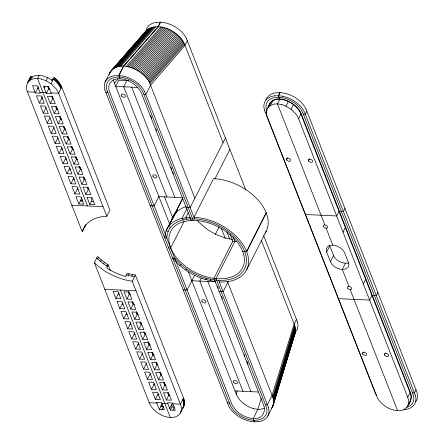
<?xml version="1.0" encoding="UTF-8"?>
<svg xmlns="http://www.w3.org/2000/svg" width="444" height="444" viewBox="0 0 444 444"><rect width="100%" height="100%" fill="white"/><g stroke="black" fill="none" stroke-linecap="round" stroke-linejoin="round"><path stroke-width="0.67" d="M180.175 413.286C182.706 409.257 185.07 404.251 182.767 399.55L183.55 398.007L135.365 275.002L127.262 273.36L125.696 276.446L123.698 275.902A45.233 28.649 26.9 0 1 109.324 269.658L106.704 268.059L108.275 264.968L101.304 259.945L97.486 256.471L94.35 262.648L149.217 402.73A21.523 13.631 26.9 0 0 151.82 407.298C156.249 413.003 163.059 417.049 170.329 417.532A15.812 10.012 26.9 0 0 174.181 417.243C178.249 416.589 181.629 412.881 181.357 408.669A21.523 13.631 26.9 0 0 180.408 404.184L132.229 281.18L135.365 275.002M182.551 408.647C184.676 405.527 185.087 401.47 183.55 398.007M89.81 204.462L86.963 197.192L91.963 197.425L94.811 204.695L89.81 204.462L91.381 201.371L91.531 198.207M170.341 410.051L167.493 402.78L172.494 403.013L175.341 410.284L170.341 410.051L171.911 406.959L172.061 403.796L169.708 408.43M271.417 408.38C274.17 405.339 274.253 400.743 272.744 397.103L227.811 282.406M294.816 334.199L295.621 330.475L294.627 325.291L261.327 240.282M28.943 81.008L30.791 76.507L32.406 77.511M268.492 106.321C272.816 92.247 292.835 100.832 298.668 109.435A21.956 13.908 26.9 0 1 301.326 114.102L410.461 392.712A21.956 13.908 26.9 0 1 411.427 397.302L410.589 401.321L408.68 403.84M30.003 78.061L26.99 84.099L26.479 87.307A21.523 13.631 26.9 0 0 27.423 91.797L82.295 231.879L82.534 230.952A45.233 28.649 26.9 0 1 104.29 216.406L106.799 216.256L109.934 210.068L61.355 86.142L58.453 81.618L54.246 77.6L51.626 80.259M82.295 231.879L85.359 225.158M109.169 74.598C116.622 56.993 144.838 70.013 149.928 83.577L194.861 198.274M253.552 408.608C247.791 407.043 242.552 403.552 238.911 398.817A21.956 13.908 26.9 0 1 236.252 394.15L237.251 390.853M261.3 398.09L257.886 409.29L253.18 418.559L254.579 421.8L258.23 421.667M272.744 397.103L294.627 325.291M273.11 398.146L294.994 326.334M273.399 399.206L295.288 327.394M273.598 400.249L295.488 328.438M273.709 401.282L295.599 329.47M273.732 402.286L295.621 330.475M272.511 406.848L294.4 335.037M273.665 403.269L295.554 331.457M295.399 332.406L272.932 406.016L267.81 416.122M269.07 105.694C270.163 101.01 275.413 98.895 279.82 99.284A15.812 10.012 26.9 0 1 284.043 99.95C289.671 101.482 294.777 104.895 298.329 109.524A21.523 13.631 26.9 0 1 300.927 114.086L410.062 392.69A21.523 13.631 26.9 0 1 411.005 397.175C410.611 404.096 405.35 411.771 397.624 410.678C390.354 410.189 383.544 406.143 379.115 400.438A21.523 13.631 26.9 0 1 376.518 395.876L267.382 117.272A21.523 13.631 26.9 0 1 266.439 112.782L266.949 109.574L269.969 103.535M171.306 220.252L170.363 222.549L174.442 214.075L177.434 209.762L174.298 215.945L171.306 220.252L174.442 214.075M219.308 281.973A44.789 28.366 26.9 0 0 247.574 254.29L246.648 251.543L244.622 251.382A42.546 26.951 26.9 0 0 194.589 218.87L188.178 219.031L182.323 220.119A42.546 26.951 26.9 0 0 171.251 226.623L170.513 227.567A31.757 20.113 26.9 0 0 168.165 231.596L167.111 235.015L166.816 238.173L164.718 237.596L165.662 231.818L170.846 221.378M30.791 76.507L29.104 80.22M54.246 77.6L51.11 83.788L56.016 88.683A21.523 13.631 26.9 0 1 58.614 93.246L106.799 216.256M29.337 79.459L30.425 77.189M51.016 92.896L58.614 93.246L60.967 88.611L58.364 84.049L54.384 79.892L55.167 78.344M55.272 80.669L56.055 79.121M56.122 81.474L56.904 79.926M56.921 82.312L57.703 80.764M57.67 83.167L58.453 81.618M58.364 84.049L59.152 82.501M59.008 84.943L59.79 83.394M59.59 85.853L60.373 84.305M60.112 86.769L60.895 85.22M60.573 87.69L61.355 86.142M60.967 88.611L61.749 87.063M84.887 226.318L85.67 224.769L84.643 227.239M35.337 92.963L32.495 85.698L37.49 85.931L40.337 93.196L35.337 92.963L38.478 86.78M44.123 87.829L45.005 86.086M39.294 103.052L36.447 95.787L41.442 96.021L44.289 103.285L39.294 103.052L42.43 96.87M46.337 93.479L43.49 86.208L48.49 86.441L51.338 93.706L46.337 93.479L48.69 88.839L47.708 86.33M43.246 113.142L40.398 105.877L45.393 106.11L48.241 113.375L43.246 113.142L46.12 107.476M50.289 103.563L47.441 96.298L52.442 96.531L55.289 103.796L50.289 103.563L52.642 98.929L51.454 95.904M47.197 123.232L44.35 115.967L49.351 116.2L52.198 123.465L47.197 123.232L50.072 117.566M54.24 113.653L51.393 106.388L56.394 106.621L59.241 113.886L54.24 113.653L56.593 109.019L55.644 106.599M51.149 133.322L48.302 126.057L53.302 126.29L56.149 133.555L51.149 133.322L54.024 127.656M58.192 123.743L55.345 116.478L60.345 116.711L63.192 123.976L58.192 123.743L60.545 119.109L59.596 116.689M55.1 143.412L52.253 136.147L57.254 136.375L60.101 143.645L55.1 143.412L57.975 137.745M62.143 133.833L59.302 126.568L64.297 126.801L67.144 134.066L62.143 133.833L64.497 129.198L63.314 126.168M59.052 153.502L56.205 146.231L61.205 146.464L64.053 153.735L59.052 153.502L61.927 147.835M66.1 143.923L63.253 136.658L68.248 136.891L71.096 144.156L66.1 143.923L68.448 139.288L67.266 136.258M63.004 163.592L60.156 156.321L65.157 156.554L68.004 163.825L63.004 163.592L65.879 157.925M105.045 82.079L110.168 71.967L111.988 69.891M70.052 154.013L67.205 146.748L72.2 146.981L75.047 154.246L70.052 154.013L72.4 149.378L71.451 146.953M66.955 173.682L64.108 166.411L69.109 166.644L71.956 173.915L66.955 173.682L69.83 168.015M74.004 164.102L71.157 156.837L76.157 157.071L78.999 164.336L74.004 164.102L76.357 159.468L75.408 157.043M70.907 183.772L68.065 176.501L73.06 176.734L75.907 184.005L70.907 183.772L74.048 177.589M77.955 174.192L75.108 166.927L80.109 167.16L82.956 174.425L77.955 174.192L80.308 169.558L79.121 166.528M126.84 80.608L123.704 86.785L166.866 196.97M186.341 38.439A22.577 14.297 26.9 0 0 164.469 22.661L160.312 22.2L157.959 26.834L123.399 66.289L118.692 75.563L120.091 78.799C127.539 79.298 134.526 83.428 139.066 89.272A21.956 13.908 26.9 0 1 141.725 93.939L191.303 220.507M160.578 22.211L158.225 26.851L123.665 66.3L118.959 75.574L119.458 77.184M74.864 193.862L72.017 186.591L77.012 186.824L79.859 194.095L74.864 193.862L78 187.679M81.907 184.282L79.06 177.017L84.06 177.25L86.907 184.515L81.907 184.282L84.26 179.648L83.311 177.223M78.816 203.951L75.968 196.681L80.963 196.914L83.811 204.185L78.816 203.951L81.951 197.769M81.641 201.243L82.268 200.005M85.859 194.372L83.011 187.107L88.012 187.335L90.859 194.605L85.859 194.372L88.212 189.738L87.263 187.313M187.346 40.765L184.993 45.399L150.572 85.22L145.871 94.494L143.867 94.4M115.873 298.551L113.026 291.286L118.021 291.519L120.868 298.784L115.873 298.551L118.748 292.885M119.825 308.641L116.977 301.376L121.978 301.609L124.82 308.874L119.825 308.641L122.699 302.975M126.867 299.067L124.02 291.797L129.021 292.03L131.868 299.295L126.867 299.067L129.221 294.428L128.238 291.919M172.549 218.115L182.645 198.118M173.315 217.138L168.615 226.407A33.439 21.179 26.9 0 0 166.139 230.652L168.165 231.596M176.451 210.956L182.95 198.146M123.776 318.731L120.929 311.466L125.93 311.699L128.777 318.964L123.776 318.731L126.651 313.064M130.819 309.152L127.972 301.887L132.972 302.12L135.82 309.385L130.819 309.152L133.172 304.517L131.985 301.493M127.728 328.821L124.881 321.556L129.881 321.789L132.728 329.054L127.728 328.821L130.863 322.638M225.435 138.006L190.154 207.548L186.153 207.359M188.328 212.67L185.82 217.616L186.874 219.219M184.016 221.567L170.64 247.935L168.642 247.841M134.771 319.242L131.924 311.977L136.924 312.21L139.771 319.475L134.771 319.242L137.124 314.607L136.175 312.188M131.679 338.911L128.832 331.646L133.833 331.879L136.68 339.144L131.679 338.911L134.815 332.728M214.846 179.071L229.898 149.4M138.728 329.331L135.881 322.067L140.876 322.3L143.723 329.565L138.728 329.331L141.075 324.697L140.126 322.277M135.631 349.001L132.784 341.736L137.784 341.963L140.631 349.234L135.631 349.001L138.767 342.818M142.679 339.421L139.832 332.156L144.827 332.389L147.674 339.654L142.679 339.421L145.027 334.787L143.845 331.757M139.583 359.091L136.735 351.82L141.736 352.053L144.583 359.324L139.583 359.091L142.457 353.424M146.631 349.511L143.784 342.246L148.784 342.479L151.626 349.744L146.631 349.511L148.984 344.877L147.797 341.847M267.621 108.17L270.407 105.444L272.76 100.805M305.888 108.869A22.577 14.297 26.9 0 0 284.016 93.09L279.859 92.63L278.294 95.721L279.692 98.962M280.125 92.641L278.56 95.732L279.06 97.341M279.82 99.284L277.467 103.918L324.869 224.942M143.534 369.18L140.693 361.91L145.688 362.143L148.535 369.414L143.534 369.18L146.409 363.514M150.583 359.601L147.735 352.336L152.736 352.569L155.583 359.834L150.583 359.601L152.936 354.967L151.987 352.542M194.644 275.163L187.118 290.004L183.117 289.815M215.34 234.371L219.103 226.951M147.491 379.27L144.644 372L149.639 372.233L152.486 379.503L147.491 379.27L150.366 373.604M281.69 104.59L286.003 106.172L288.356 101.532M154.534 369.691L151.687 362.426L156.688 362.659L159.535 369.924L154.534 369.691L156.887 365.057L155.938 362.631M201.387 278.011L199.822 281.102L242.979 391.286M407.475 406.427L408.375 404.268L408.652 401.814A21.523 13.631 26.9 0 0 407.709 397.325L298.579 118.72A21.523 13.631 26.9 0 0 295.976 114.158L291.07 109.263L293.423 104.623M151.443 389.36L148.596 382.09L153.591 382.323L156.438 389.593L151.443 389.36L154.318 383.694M158.486 379.781L155.639 372.516L160.639 372.749L163.486 380.014L158.486 379.781L160.839 375.147L159.651 372.116M230.009 234.188L232.778 241.259L213.958 278.344L263.536 404.911A21.956 13.908 26.9 0 1 264.502 409.501C262.67 425.641 239.932 417.243 234.204 408.086A21.956 13.908 26.9 0 1 231.546 403.418L109.735 92.452A21.956 13.908 26.9 0 1 108.769 87.862C108.358 81.885 114.685 78.1 120.091 78.799M155.394 399.45L152.547 392.18L157.548 392.413L160.389 399.683L155.394 399.45L158.269 393.784M298.579 118.72L300.927 114.086M162.437 389.871L159.59 382.606L164.591 382.839L167.438 390.104L162.437 389.871L164.791 385.237L163.603 382.206M306.893 111.194L305.328 114.286L303.324 114.191M159.346 409.54L156.499 402.27L161.499 402.503L164.347 409.773L159.346 409.54L162.221 403.874M286.524 159.618L287.462 157.764M166.389 399.961L163.542 392.696L168.542 392.923L171.39 400.194L166.389 399.961L168.742 395.327L167.793 392.901M161.844 409.657L163.414 406.565L160.911 406.449M228.438 281.169L223.11 291.68L219.108 291.492M266.195 212.77L246.648 251.543L266.25 212.909L264.968 210.012A44.789 28.366 26.9 0 0 213.558 178.621L193.956 217.255A44.789 28.366 26.9 0 1 245.366 248.646L246.592 251.404L242.624 251.287A40.31 25.53 26.9 0 0 195.221 220.49L189.15 220.64L183.6 221.673A40.31 25.53 26.9 0 0 171.728 229.609L170.607 231.535L169.192 235.786A40.31 25.53 26.9 0 0 178.832 260.4L186.391 267.049A40.31 25.53 26.9 0 0 205.039 276.407L211.616 278L218.037 278.732A40.31 25.53 26.9 0 0 242.624 251.287M172.844 410.167L174.409 407.076L171.911 406.959M246.664 269.697L266.261 231.063M182.767 399.55L180.414 404.184L172.816 403.829M308.519 160.645L309.462 158.786M339.016 211.322L336.663 215.956L305.472 214.508M344.982 208.436L343.417 211.527L339.416 211.338M348.956 286.419L342.302 269.43A10.079 6.383 26.9 0 1 330.447 261.732L326.645 252.026L329.781 245.843L333.588 255.55A10.079 6.383 26.9 0 0 348.973 262.743M296.481 319.375L294.128 324.015L272.1 395.46L267.393 404.734L265.395 404.639M343.007 232.14L345.354 227.506M330.447 261.732L333.588 255.55M345.438 263.253L342.302 269.43A10.079 6.383 26.9 0 0 348.446 262.571L344.644 252.864A10.079 6.383 26.9 0 0 332.795 245.166L326.14 228.177M363.281 283.905L365.634 279.27M371.972 295.454L369.619 300.089L338.428 298.634M377.938 292.568L376.373 295.66L372.372 295.471M362.576 353.768L363.514 351.914M384.571 354.789L385.509 352.936M407.709 397.325L410.062 392.69M416.028 389.81L414.463 392.901L412.459 392.807M107.487 266.511L103.552 263.847L97.686 258.996L98.474 257.453M100.522 261.488L101.304 259.945M103.552 263.847L104.34 262.31M106.754 266.061L107.542 264.519M126.479 274.903L128.177 275.363L128.96 273.82M128.177 275.363L131.857 276.14L132.645 274.597M183.095 400.466L183.877 398.928M183.35 401.382L184.138 399.839M183.538 402.281L184.327 400.738M183.661 403.169L184.443 401.626M183.711 404.034L184.493 402.492M183.688 404.878L184.471 403.341M183.594 405.699L184.382 404.157M183.433 406.488L184.216 404.95M182.9 407.969L183.983 405.705M27.656 82.695C29.06 77.694 34.099 74.836 39.094 75.358A15.812 10.012 26.9 0 1 43.318 76.024L47.63 77.606L52.697 80.697M28.089 82.051L30.447 79.97L32.035 76.879M39.094 75.358L37.507 78.444L87.446 205.938M41.73 79.11L46.043 80.691L47.63 77.606M144.733 32.517C155.733 19.375 178.749 30.841 184.493 44.123L223.082 142.641M181.763 410.195L180.83 411.427M409.39 402.431L409.829 401.792M29.221 79.604L29.681 78.965M110.673 71.179L146.492 30.297M112.671 69.114L147.236 29.659M109.751 72.805L110.661 71.767M113.492 68.537L148.052 29.088M114.38 68.026L148.945 28.571M115.34 67.571L149.9 28.116M116.356 67.183L150.916 27.733M117.432 66.861L151.998 27.411M118.565 66.611L153.125 27.156M119.747 66.422L154.307 26.973M121.001 66.306L155.561 26.851M126.163 66.55L160.722 27.095M127.556 66.789L162.121 27.334M169.83 224.592L114.441 83.178L118.076 79.026M128.932 67.094L163.492 27.639M130.303 67.46L164.868 28.011M131.679 67.899L166.239 28.444M133.045 68.398L167.604 28.943M134.399 68.959L168.959 29.504M135.731 69.575L170.291 30.12M137.041 70.252L171.6 30.797M138.317 70.979L172.877 31.524M139.56 71.756L174.12 32.301M140.759 72.577L175.319 33.128M141.913 73.449L176.473 33.994M143.018 74.353L177.578 34.898M144.061 75.297L178.627 35.842M145.049 76.268L179.609 36.813M145.971 77.273L180.53 37.818M146.82 78.294L181.385 38.839M147.602 79.337L182.162 39.882M148.307 80.392L182.867 40.937M148.934 81.457L183.494 42.002M149.478 82.528L184.038 43.074M149.928 83.577L184.493 44.123M160.822 405.788L161.699 404.9M52.159 80.481L53.48 79.154L54.384 79.892M175.863 212.854L177.489 211.261A44.789 28.366 26.9 0 1 186.169 206.549M186.763 269.047A31.757 20.113 26.9 0 1 181.113 264.646L174.464 257.703L172.749 258.097L179.764 265.44A33.439 21.179 26.9 0 0 185.714 270.074L186.763 269.047L188.284 270.096A42.546 26.951 26.9 0 0 204.95 277.894L211.893 279.576L218.676 280.353A42.546 26.951 26.9 0 0 244.622 251.382M179.764 265.44L181.113 264.646M30.447 79.97L33.655 78.738L37.507 78.444A15.812 10.012 26.9 0 1 41.73 79.115M270.407 105.444L273.615 104.212A15.812 10.012 26.9 0 1 281.724 104.59M264.38 408.136L261.832 408.991A16.256 10.295 26.9 0 1 253.518 408.602M187.257 208.946L186.719 209.069L182.012 218.343L183.222 219.913M156.66 22.333L160.312 22.2M274.642 95.86L278.56 95.732L282.456 96.22M403.901 409.584L405.156 409.468M190.026 217.244L181.041 218.565A44.789 28.366 26.9 0 0 169.392 225.413L168.615 226.407L170.513 227.567M279.859 92.63L276.207 92.768A22.577 14.297 26.9 0 0 265.889 100.028M128.838 80.697L118.842 80.231L115.706 86.413L137.701 87.44M37.69 88.328L38.856 88.384M105.877 92.63L107.875 92.724M27.423 91.797L35.021 92.147M40.021 92.38L46.015 92.663M41.642 98.418L42.813 98.474M265.334 112.426L266.666 112.487M56.593 109.019L57.925 109.08M60.545 119.109L61.794 119.17M64.497 129.198L65.745 129.254M68.448 139.288L69.702 139.344M61.405 148.868L62.654 148.923M72.4 149.378L73.654 149.434M65.357 158.958L66.606 159.013M76.357 159.468L77.606 159.524M69.308 169.042L70.557 169.103M80.308 169.558L81.557 169.614M73.26 179.132L74.509 179.193M84.26 179.648L85.509 179.703M77.212 189.222L78.383 189.277M182.861 197.713L158.869 196.598L154.162 205.872L150.161 205.683M80.381 200.86L82.884 200.977M91.381 201.371L93.878 201.487M71.85 205.211L103.041 206.665M191.819 280.73L215.817 281.846M104.795 289.316L135.986 290.764M118.221 293.917L119.392 293.972M129.221 294.428L130.553 294.489M122.178 304.007L123.343 304.062M133.172 304.517L134.504 304.578M126.129 314.097L127.295 314.152M137.124 314.607L138.456 314.668M130.081 324.187L131.246 324.242M134.032 334.276L135.198 334.326M137.984 344.366L139.15 344.416M148.984 344.877L150.316 344.938M152.936 354.967L154.268 355.028M149.839 374.631L151.01 374.686M153.791 384.72L154.962 384.776M164.791 385.237L166.123 385.298M234.981 390.914L258.308 392.002M157.748 394.81L158.913 394.866M168.742 395.327L170.074 395.388M227.406 402.869L229.404 402.963M149.217 402.73L156.821 403.085M161.816 403.319L167.815 403.596M104.867 89.943L228.499 405.561A22.577 14.297 26.9 0 0 250.422 421.339L254.579 421.8M236.857 241.647L232.778 241.259M232.39 239.538L224.642 237.773L218.115 235.359A40.31 25.53 26.9 0 1 205.994 228.416L198.435 221.767A40.31 25.53 26.9 0 1 197.136 220.335M215.24 281.607L204.867 279.381A44.789 28.366 26.9 0 1 187.318 271.179L185.714 270.074M131.857 276.14L134.582 276.54M132.229 281.18L129.504 280.78A45.233 28.649 26.9 0 1 95.332 263.631L94.35 262.648M286.003 106.172L291.07 109.263M46.043 80.691L51.11 83.788M96.698 258.014L97.686 258.996M189.777 217.26L190.665 218.875M305.944 108.869L416.899 392.13A22.577 14.297 26.9 0 1 415.795 401.62M375.424 393.362L264.469 110.101M186.391 38.439L245.832 190.082M144.777 91.803L194.589 218.87M302.836 112.943L412.953 394.061M350.222 289.654L397.624 410.678M263.686 235.664L297.347 321.7M233.056 236.963L234.826 241.481L216.012 278.571L266.028 406.26M226.895 231.94L229.642 238.955M221.295 228.277L225.28 238.467M218.676 280.353L268.404 407.42M143.234 92.779L193.251 220.468M150.61 115.379L151.715 118.204M155.905 128.899L156.615 130.714M170.973 167.366L171.728 169.303M172.744 171.883L173.499 173.82M217.577 286.336L218.326 288.261M221.595 296.598L222.344 298.518M244.2 354.306L244.955 356.232M246.964 361.361L248.068 364.18M131.702 87.157L174.864 197.341M207.82 281.474L250.977 391.658M164.496 196.781L172.966 218.409M188.334 271.822L236.247 394.15M107.243 91.103L230.036 404.584M48.024 86.097L49.278 89.311M52.048 96.376L53.058 98.945M56.077 106.66L57.082 109.23M59.851 116.295L61.111 119.508M63.881 126.579L64.885 129.149M67.655 136.214L68.914 139.427M71.684 146.498L72.938 149.711M75.708 156.776L76.718 159.346M79.482 166.417L80.741 169.63M83.511 176.695L84.771 179.909M87.54 186.98L88.545 189.549M128.555 291.686L129.815 294.899M132.578 301.964L133.589 304.534M136.358 311.605L137.612 314.818M140.382 321.883L141.642 325.097M144.411 332.168L145.416 334.737M148.185 341.802L149.445 345.016M152.214 352.086L153.474 355.3M156.238 362.365L157.248 364.935M160.018 372.005L161.272 375.219M164.041 382.284L165.301 385.497M168.071 392.568L169.075 395.138M120.391 290.037L170.329 417.532M108.275 264.968L110.523 270.712M415.329 395.221L304.373 111.96A22.577 14.297 26.9 0 0 282.451 96.182M266.25 212.909L267.177 215.656A44.789 28.366 26.9 0 1 265.018 233.205M253.813 420.179L254.312 421.789M214.602 279.975L214.968 281.568M210.395 279.259L210.578 280.819M206.049 278.194L206.055 279.709M412.876 394.056A20.313 12.865 26.9 0 1 406.238 407.492M302.758 112.937A20.313 12.865 26.9 0 0 279.032 97.269A20.313 12.865 26.9 0 0 266.922 111.266M376.629 395.493A22.577 14.297 26.9 0 1 375.474 393.362M415.273 395.216A22.577 14.297 26.9 0 1 405.183 409.507M264.524 110.106A22.577 14.297 26.9 0 1 274.614 95.815M326.645 252.026A10.079 6.383 26.9 0 1 332.795 245.166M265.95 406.254A20.313 12.865 26.9 0 1 253.846 420.252A20.313 12.865 26.9 0 1 230.114 404.584M143.157 92.774A20.313 12.865 26.9 0 0 119.43 77.112A20.313 12.865 26.9 0 0 107.32 91.109M114.441 83.178A21.956 13.908 26.9 0 1 113.525 79.476M104.923 89.949A22.577 14.297 26.9 0 1 115.013 75.658L118.959 75.574L122.855 76.063A22.577 14.297 26.9 0 1 144.722 91.803M268.348 407.414A22.577 14.297 26.9 0 1 258.258 421.706M146.098 30.514A22.577 14.297 26.9 0 1 156.632 22.294M297.291 321.695A22.577 14.297 26.9 0 1 296.242 331.191M362.809 354.19A2.237 1.421 26.9 0 0 366.439 355.072A2.237 1.421 26.9 0 0 364.48 352.32A2.237 1.421 26.9 0 0 362.809 354.19M384.804 355.211A2.237 1.421 26.9 0 0 388.433 356.094A2.237 1.421 26.9 0 0 386.474 353.346A2.237 1.421 26.9 0 0 384.804 355.211M286.757 160.04A2.237 1.421 26.9 0 0 290.387 160.922A2.237 1.421 26.9 0 0 288.428 158.169A2.237 1.421 26.9 0 0 286.757 160.04M308.752 161.067A2.237 1.421 26.9 0 0 312.382 161.943A2.237 1.421 26.9 0 0 310.423 159.196A2.237 1.421 26.9 0 0 308.752 161.067M347.819 288.367A2.237 1.421 26.9 0 0 351.448 289.249A2.237 1.421 26.9 0 0 349.495 286.497A2.237 1.421 26.9 0 0 347.819 288.367M323.737 226.884A2.237 1.421 26.9 0 0 327.367 227.766A2.237 1.421 26.9 0 0 325.413 225.019A2.237 1.421 26.9 0 0 323.737 226.884M233.633 382.345A2.237 1.421 26.9 0 0 237.263 383.228A2.237 1.421 26.9 0 0 235.303 380.48A2.237 1.421 26.9 0 0 233.633 382.345M121.473 96.009A2.237 1.421 26.9 0 0 125.103 96.892A2.237 1.421 26.9 0 0 123.143 94.139A2.237 1.421 26.9 0 0 121.473 96.009M153.108 176.729A2.237 1.421 26.9 0 0 156.738 177.606A2.237 1.421 26.9 0 0 154.778 174.858A2.237 1.421 26.9 0 0 153.108 176.729M202.037 301.631A2.237 1.421 26.9 0 0 205.661 302.514A2.237 1.421 26.9 0 0 203.707 299.761A2.237 1.421 26.9 0 0 202.037 301.631"/></g></svg>
